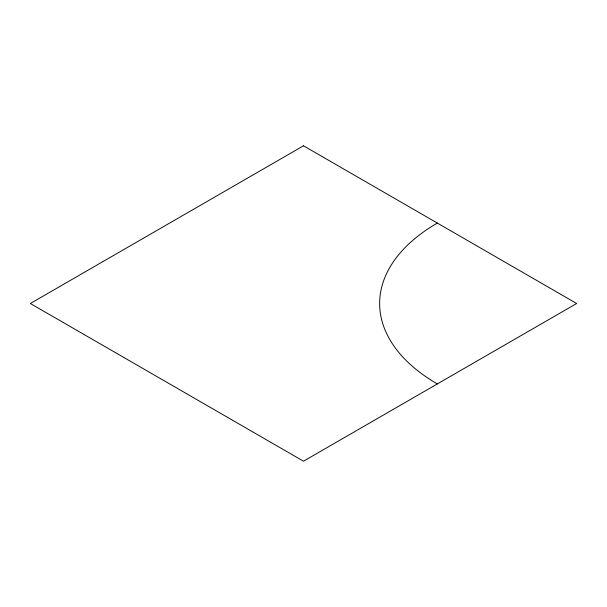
<?xml version="1.0" encoding="UTF-8"?>
<svg xmlns="http://www.w3.org/2000/svg" width="607" height="607" viewBox="0 0 607 607"><rect width="100%" height="100%" fill="white"/><g stroke="black" fill="none" stroke-linecap="round" stroke-linejoin="round"><path stroke-width="0.91" d="M437.344 383.928A197.009 113.744 0 0 1 437.344 223.073M303.5 145.801L30.35 303.5L303.5 461.199L576.65 303.5L303.5 145.801"/></g></svg>
